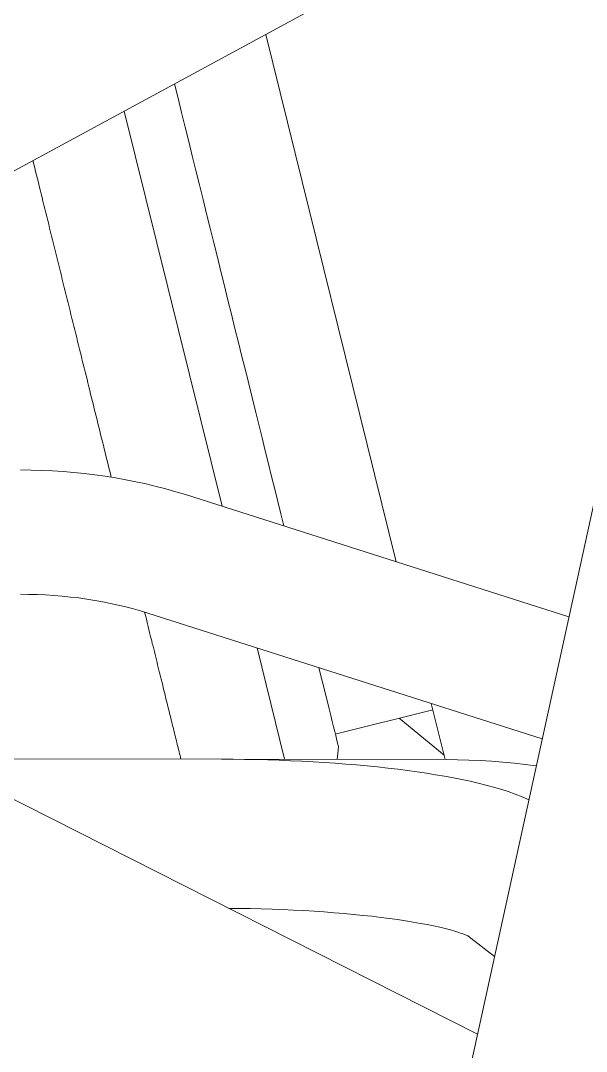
# Model space of a CAD drawing. Extents: x 766778 to 845620, y 133762 to 209800.
# Drawn here: x 784250.4 to 784322.8, y 191061.6 to 191193.3 of the extents above; entities that cross this region are included whole.
import ezdxf

# ---------------------------------------------------------------- set-up
doc = ezdxf.new("R2010")
doc.units = 0
doc.header["$MEASUREMENT"] = 0
doc.layers.get('0').update_dxf_attribs({"color": 1, "linetype": 'CONTINUOUS'})
doc.layers.add('LA-4748_SHOWN', color=2, linetype='CONTINUOUS', lineweight=53)

# ---------------------------------------------------------------- blocks, each defined once
blk = doc.blocks.new('ENGINE')
at = {"layer": 'LA-4748_SHOWN', "color": 252, "lineweight": 5}
for p, q in [((943299.55, 205940.16), (943234.92, 205649.92)), ((943250.17, 205899.44), (943191.15, 205867.72)), ((943249.83, 205822.99), (943233.4, 205890.42)), ((943227.59, 205830.15), (943215.27, 205880.68)), ((943203.57, 205874.4), (943203.69, 205873.94)), ((943203.69, 205873.94), (943203.8, 205873.47)), ((943203.8, 205873.47), (943203.91, 205873.01)), ((943203.91, 205873.01), (943204.03, 205872.54)), ((943204.03, 205872.54), (943204.14, 205872.07)), ((943204.14, 205872.07), (943204.26, 205871.6)), ((943204.26, 205871.6), (943204.37, 205871.13)), ((943204.37, 205871.13), (943204.49, 205870.65)), ((943204.49, 205870.65), (943204.6, 205870.17)), ((943204.6, 205870.17), (943204.72, 205869.69)), ((943204.72, 205869.69), (943204.84, 205869.21)), ((943204.84, 205869.21), (943204.96, 205868.72)), ((943204.96, 205868.72), (943205.08, 205868.23)), ((943205.08, 205868.23), (943205.2, 205867.74)), ((943205.2, 205867.74), (943205.32, 205867.25)), ((943205.32, 205867.25), (943205.44, 205866.75)), ((943205.44, 205866.75), (943205.56, 205866.26)), ((943205.56, 205866.26), (943205.68, 205865.76)), ((943205.68, 205865.76), (943205.8, 205865.26)), ((943205.8, 205865.26), (943205.92, 205864.75)), ((943205.92, 205864.75), (943206.05, 205864.25)), ((943206.05, 205864.25), (943206.17, 205863.74)), ((943206.17, 205863.74), (943206.29, 205863.23)), ((943206.29, 205863.23), (943206.42, 205862.72)), ((943206.42, 205862.72), (943206.54, 205862.21)), ((943206.54, 205862.21), (943206.67, 205861.71)), ((943206.67, 205861.71), (943206.79, 205861.2)), ((943206.79, 205861.2), (943206.91, 205860.7)), ((943206.91, 205860.7), (943207.04, 205860.19)), ((943207.04, 205860.19), (943207.16, 205859.69)), ((943207.16, 205859.69), (943207.28, 205859.19)), ((943207.28, 205859.19), (943207.4, 205858.69)), ((943207.4, 205858.69), (943207.52, 205858.19)), ((943207.52, 205858.19), (943207.65, 205857.69)), ((943207.65, 205857.69), (943207.77, 205857.19)), ((943207.77, 205857.19), (943207.89, 205856.7)), ((943207.89, 205856.7), (943208.01, 205856.2)), ((943208.01, 205856.2), (943208.13, 205855.7)), ((943208.13, 205855.7), (943208.25, 205855.21)), ((943208.25, 205855.21), (943208.37, 205854.72)), ((943208.37, 205854.72), (943208.49, 205854.22)), ((943208.49, 205854.22), (943208.61, 205853.73)), ((943208.61, 205853.73), (943208.73, 205853.24)), ((943208.73, 205853.24), (943208.85, 205852.75)), ((943208.85, 205852.75), (943208.97, 205852.26)), ((943208.97, 205852.26), (943209.09, 205851.77)), ((943209.09, 205851.77), (943209.21, 205851.28)), ((943209.21, 205851.28), (943209.33, 205850.8)), ((943209.33, 205850.8), (943209.44, 205850.31)), ((943209.44, 205850.31), (943209.56, 205849.83)), ((943209.56, 205849.83), (943209.68, 205849.34)), ((943209.68, 205849.34), (943209.8, 205848.86)), ((943209.8, 205848.86), (943209.92, 205848.37)), ((943209.92, 205848.37), (943210.03, 205847.89)), ((943210.03, 205847.89), (943210.15, 205847.41)), ((943210.15, 205847.41), (943210.27, 205846.93)), ((943210.27, 205846.93), (943210.39, 205846.45)), ((943210.39, 205846.45), (943210.5, 205845.97)), ((943210.5, 205845.97), (943210.62, 205845.49)), ((943210.62, 205845.49), (943210.74, 205845.02)), ((943210.74, 205845.02), (943210.85, 205844.54)), ((943210.85, 205844.54), (943210.97, 205844.06)), ((943210.97, 205844.06), (943211.08, 205843.59)), ((943211.08, 205843.59), (943211.2, 205843.12)), ((943211.2, 205843.12), (943211.31, 205842.65)), ((943211.31, 205842.65), (943211.43, 205842.18)), ((943211.43, 205842.18), (943211.54, 205841.71)), ((943211.54, 205841.71), (943211.66, 205841.24)), ((943211.66, 205841.24), (943211.77, 205840.77)), ((943211.77, 205840.77), (943211.88, 205840.31)), ((943211.88, 205840.31), (943212, 205839.84)), ((943212, 205839.84), (943212.11, 205839.38)), ((943212.11, 205839.38), (943212.22, 205838.92)), ((943212.22, 205838.92), (943212.33, 205838.46)), ((943212.33, 205838.46), (943212.45, 205838)), ((943212.45, 205838), (943212.56, 205837.54)), ((943212.56, 205837.54), (943212.67, 205837.08)), ((943212.67, 205837.08), (943212.78, 205836.63)), ((943212.78, 205836.63), (943212.89, 205836.17)), ((943212.89, 205836.17), (943213, 205835.72)), ((943213, 205835.72), (943213.11, 205835.27)), ((943203.23, 205834.87), (943201.86, 205834.89)), ((943204.59, 205834.82), (943203.23, 205834.87)), ((943205.95, 205834.76), (943204.59, 205834.82)), ((943207.3, 205834.66), (943205.95, 205834.76)), ((943208.65, 205834.55), (943207.3, 205834.66)), ((943210, 205834.4), (943208.65, 205834.55)), ((943211.34, 205834.24), (943210, 205834.4)), ((943213.11, 205835.27), (943213.22, 205834.82)), ((943213.22, 205834.82), (943213.33, 205834.37)), ((943213.33, 205834.37), (943213.44, 205833.92)), ((943212.67, 205834.05), (943211.34, 205834.24)), ((943213.99, 205833.83), (943212.67, 205834.05)), ((943215.3, 205833.59), (943213.99, 205833.83)), ((943216.6, 205833.33), (943215.3, 205833.59)), ((943217.89, 205833.04), (943216.6, 205833.33)), ((943219.17, 205832.73), (943217.89, 205833.04)), ((943220.43, 205832.4), (943219.17, 205832.73)), ((943221.68, 205832.04), (943220.43, 205832.4)), ((943222.91, 205831.66), (943221.68, 205832.04)), ((943126.45, 205830.74), (943260, 205762.58)), ((943271.87, 205815.89), (943222.91, 205831.66)), ((943202.86, 205818.99), (943201.78, 205819.01)), ((943203.93, 205818.96), (943202.86, 205818.99)), ((943205, 205818.9), (943203.93, 205818.96)), ((943206.07, 205818.83), (943205, 205818.9)), ((943207.13, 205818.74), (943206.07, 205818.83)), ((943208.19, 205818.63), (943207.13, 205818.74)), ((943209.23, 205818.5), (943208.19, 205818.63)), ((943210.27, 205818.35), (943209.23, 205818.5)), ((943211.3, 205818.18), (943210.27, 205818.35)), ((943212.31, 205818), (943211.3, 205818.18)), ((943213.31, 205817.8), (943212.31, 205818)), ((943214.29, 205817.58), (943213.31, 205817.8)), ((943215.26, 205817.34), (943214.29, 205817.58)), ((943216.21, 205817.09), (943215.26, 205817.34)), ((943217.14, 205816.82), (943216.21, 205817.09)), ((943218.05, 205816.54), (943217.14, 205816.82)), ((943217.65, 205816.67), (943217.74, 205816.29)), ((943217.74, 205816.29), (943217.83, 205815.92)), ((943217.83, 205815.92), (943217.92, 205815.55)), ((943268.41, 205800.32), (943218.05, 205816.54)), ((943217.92, 205815.55), (943218.01, 205815.18)), ((943218.01, 205815.18), (943218.1, 205814.81)), ((943218.1, 205814.81), (943218.19, 205814.45)), ((943218.19, 205814.45), (943218.27, 205814.08)), ((943218.27, 205814.08), (943218.36, 205813.72)), ((943218.36, 205813.72), (943218.45, 205813.37)), ((943218.45, 205813.37), (943218.54, 205813.01)), ((943218.54, 205813.01), (943218.62, 205812.66)), ((943218.62, 205812.66), (943218.71, 205812.3)), ((943218.71, 205812.3), (943218.79, 205811.96)), ((943218.79, 205811.96), (943218.88, 205811.61)), ((943235.47, 205797.8), (943232, 205812.05)), ((943218.88, 205811.61), (943218.96, 205811.26)), ((943218.96, 205811.26), (943219.05, 205810.92)), ((943219.05, 205810.92), (943219.13, 205810.58)), ((943219.13, 205810.58), (943219.21, 205810.24)), ((943219.21, 205810.24), (943219.29, 205809.91)), ((943219.29, 205809.91), (943219.37, 205809.58)), ((943219.37, 205809.58), (943219.45, 205809.24)), ((943219.45, 205809.24), (943219.53, 205808.92)), ((943219.53, 205808.92), (943219.61, 205808.59)), ((943219.61, 205808.59), (943219.69, 205808.27)), ((943219.69, 205808.27), (943219.77, 205807.95)), ((943219.77, 205807.95), (943219.85, 205807.63)), ((943219.85, 205807.63), (943219.93, 205807.31)), ((943219.93, 205807.31), (943220, 205807)), ((943220, 205807), (943220.08, 205806.69)), ((943220.08, 205806.69), (943220.15, 205806.38)), ((943220.15, 205806.38), (943220.23, 205806.07)), ((943220.23, 205806.07), (943220.3, 205805.77)), ((943220.3, 205805.77), (943220.38, 205805.47)), ((943220.38, 205805.47), (943220.45, 205805.17)), ((943220.45, 205805.17), (943220.52, 205804.87)), ((943220.52, 205804.87), (943220.59, 205804.58)), ((943220.59, 205804.58), (943220.66, 205804.29)), ((943220.66, 205804.29), (943220.73, 205804)), ((943254.45, 205804.06), (943241.96, 205801.01)), ((943256, 205797.69), (943254.25, 205804.88)), ((943220.73, 205804), (943220.8, 205803.71)), ((943220.8, 205803.71), (943220.87, 205803.43)), ((943220.87, 205803.43), (943220.94, 205803.15)), ((943220.94, 205803.15), (943221.01, 205802.87)), ((943221.01, 205802.87), (943221.08, 205802.59)), ((943250.14, 205803.01), (943255.86, 205798.26)), ((943221.08, 205802.59), (943221.14, 205802.32)), ((943221.14, 205802.32), (943221.21, 205802.05)), ((943221.21, 205802.05), (943221.27, 205801.78)), ((943221.27, 205801.78), (943221.34, 205801.51)), ((943221.34, 205801.51), (943221.4, 205801.25)), ((943221.4, 205801.25), (943221.47, 205800.99)), ((943221.47, 205800.99), (943221.53, 205800.73)), ((943221.53, 205800.73), (943221.59, 205800.48)), ((943221.59, 205800.48), (943221.65, 205800.23)), ((943221.65, 205800.23), (943221.71, 205799.98)), ((943221.71, 205799.98), (943221.77, 205799.73)), ((943221.77, 205799.73), (943221.83, 205799.49)), ((943221.83, 205799.49), (943221.89, 205799.25)), ((943221.89, 205799.25), (943221.95, 205799.01)), ((943221.95, 205799.01), (943222.01, 205798.78)), ((943222.01, 205798.78), (943222.06, 205798.55)), ((943242.37, 205799.36), (943242.19, 205797.76)), ((943190.54, 205798.03), (943227.39, 205797.84)), ((943222.06, 205798.55), (943222.12, 205798.32)), ((943222.12, 205798.32), (943222.17, 205798.09)), ((943222.17, 205798.09), (943222.23, 205797.87)), ((943227.39, 205797.84), (943228.88, 205797.83)), ((943256.12, 205797.69), (943228.38, 205797.83)), ((943228.88, 205797.83), (943230.36, 205797.81)), ((943230.36, 205797.81), (943231.84, 205797.77)), ((943231.84, 205797.77), (943233.31, 205797.73)), ((943233.31, 205797.73), (943234.77, 205797.68)), ((943234.77, 205797.68), (943236.23, 205797.62)), ((943236.23, 205797.62), (943237.67, 205797.55)), ((943237.67, 205797.55), (943239.11, 205797.47)), ((943239.11, 205797.47), (943240.53, 205797.38)), ((943257.58, 205797.67), (943256.12, 205797.69)), ((943259.03, 205797.62), (943257.58, 205797.67)), ((943260.47, 205797.55), (943259.03, 205797.62)), ((943261.92, 205797.46), (943260.47, 205797.55)), ((943263.36, 205797.34), (943261.92, 205797.46)), ((943240.53, 205797.38), (943241.93, 205797.28)), ((943241.93, 205797.28), (943243.31, 205797.17)), ((943243.31, 205797.17), (943244.68, 205797.05)), ((943244.68, 205797.05), (943246.03, 205796.92)), ((943246.03, 205796.92), (943247.35, 205796.78)), ((943247.35, 205796.78), (943248.65, 205796.64)), ((943248.65, 205796.64), (943249.93, 205796.48)), ((943249.93, 205796.48), (943251.18, 205796.32)), ((943251.18, 205796.32), (943252.41, 205796.15)), ((943252.41, 205796.15), (943253.6, 205795.97)), ((943264.79, 205797.2), (943263.36, 205797.34)), ((943266.22, 205797.03), (943264.79, 205797.2)), ((943267.63, 205796.84), (943266.22, 205797.03)), ((943253.6, 205795.97), (943254.77, 205795.77)), ((943254.77, 205795.77), (943255.91, 205795.57)), ((943255.91, 205795.57), (943257.03, 205795.36)), ((943257.03, 205795.36), (943258.11, 205795.14)), ((943258.11, 205795.14), (943259.16, 205794.92)), ((943259.16, 205794.92), (943260.18, 205794.68)), ((943260.18, 205794.68), (943261.17, 205794.42)), ((943261.17, 205794.42), (943262.14, 205794.15)), ((943262.14, 205794.15), (943263.09, 205793.87)), ((943263.09, 205793.87), (943264.01, 205793.57)), ((943264.01, 205793.57), (943264.91, 205793.25)), ((943264.91, 205793.25), (943265.8, 205792.91)), ((943265.8, 205792.91), (943266.67, 205792.53)), ((943228.26, 205778.78), (943229.65, 205778.76)), ((943229.65, 205778.76), (943231.05, 205778.74)), ((943231.05, 205778.74), (943232.43, 205778.7)), ((943232.43, 205778.7), (943233.81, 205778.65)), ((943233.81, 205778.65), (943235.17, 205778.6)), ((943235.17, 205778.6), (943236.52, 205778.53)), ((943236.52, 205778.53), (943237.86, 205778.46)), ((943237.86, 205778.46), (943239.18, 205778.37)), ((943239.18, 205778.37), (943240.47, 205778.28)), ((943240.47, 205778.28), (943241.75, 205778.18)), ((943241.75, 205778.18), (943243, 205778.07)), ((943243, 205778.07), (943244.22, 205777.96)), ((943244.22, 205777.96), (943245.42, 205777.83)), ((943245.42, 205777.83), (943246.58, 205777.7)), ((943246.58, 205777.7), (943247.71, 205777.56)), ((943247.71, 205777.56), (943248.8, 205777.42)), ((943248.8, 205777.42), (943249.85, 205777.27)), ((943249.85, 205777.27), (943250.87, 205777.11)), ((943250.87, 205777.11), (943251.83, 205776.95)), ((943251.83, 205776.95), (943252.76, 205776.78)), ((943252.76, 205776.78), (943253.63, 205776.62)), ((943253.63, 205776.62), (943254.45, 205776.44)), ((943254.45, 205776.44), (943255.22, 205776.27)), ((943255.22, 205776.27), (943255.93, 205776.1)), ((943255.93, 205776.1), (943256.58, 205775.93)), ((943256.58, 205775.93), (943257.16, 205775.76)), ((943257.16, 205775.76), (943257.66, 205775.61)), ((943257.66, 205775.61), (943257.89, 205775.53)), ((943257.89, 205775.53), (943258.1, 205775.46)), ((943258.1, 205775.46), (943258.29, 205775.39)), ((943258.29, 205775.39), (943258.45, 205775.33)), ((943258.45, 205775.33), (943258.6, 205775.27)), ((943258.6, 205775.27), (943258.72, 205775.22)), ((943258.72, 205775.22), (943258.81, 205775.18)), ((943258.81, 205775.18), (943258.88, 205775.14)), ((943258.83, 205775.17), (943262.22, 205772.51)), ((943258.88, 205775.14), (943258.93, 205775.12)), ((943258.93, 205775.12), (943258.94, 205775.11))]:
    blk.add_line(p, q, dxfattribs=at)
for start_param, end_param in [(0.94635, 1.819941), (0.000012, 0.553169)]:
    blk.add_ellipse((943225.79, 205867.37), major_axis=(16.58, -68.01), ratio=0.000005, start_param=start_param, end_param=end_param, dxfattribs=at)

msp = doc.modelspace()

# ---------------------------------------------------------------- block references
at = {"color": 7, "linetype": 'Continuous', "rotation": 0.1984573570547499}
msp.add_blockref('ENGINE', (-158232.80366, -17964.77499), dxfattribs=at)

doc.saveas('drawing.dxf')
